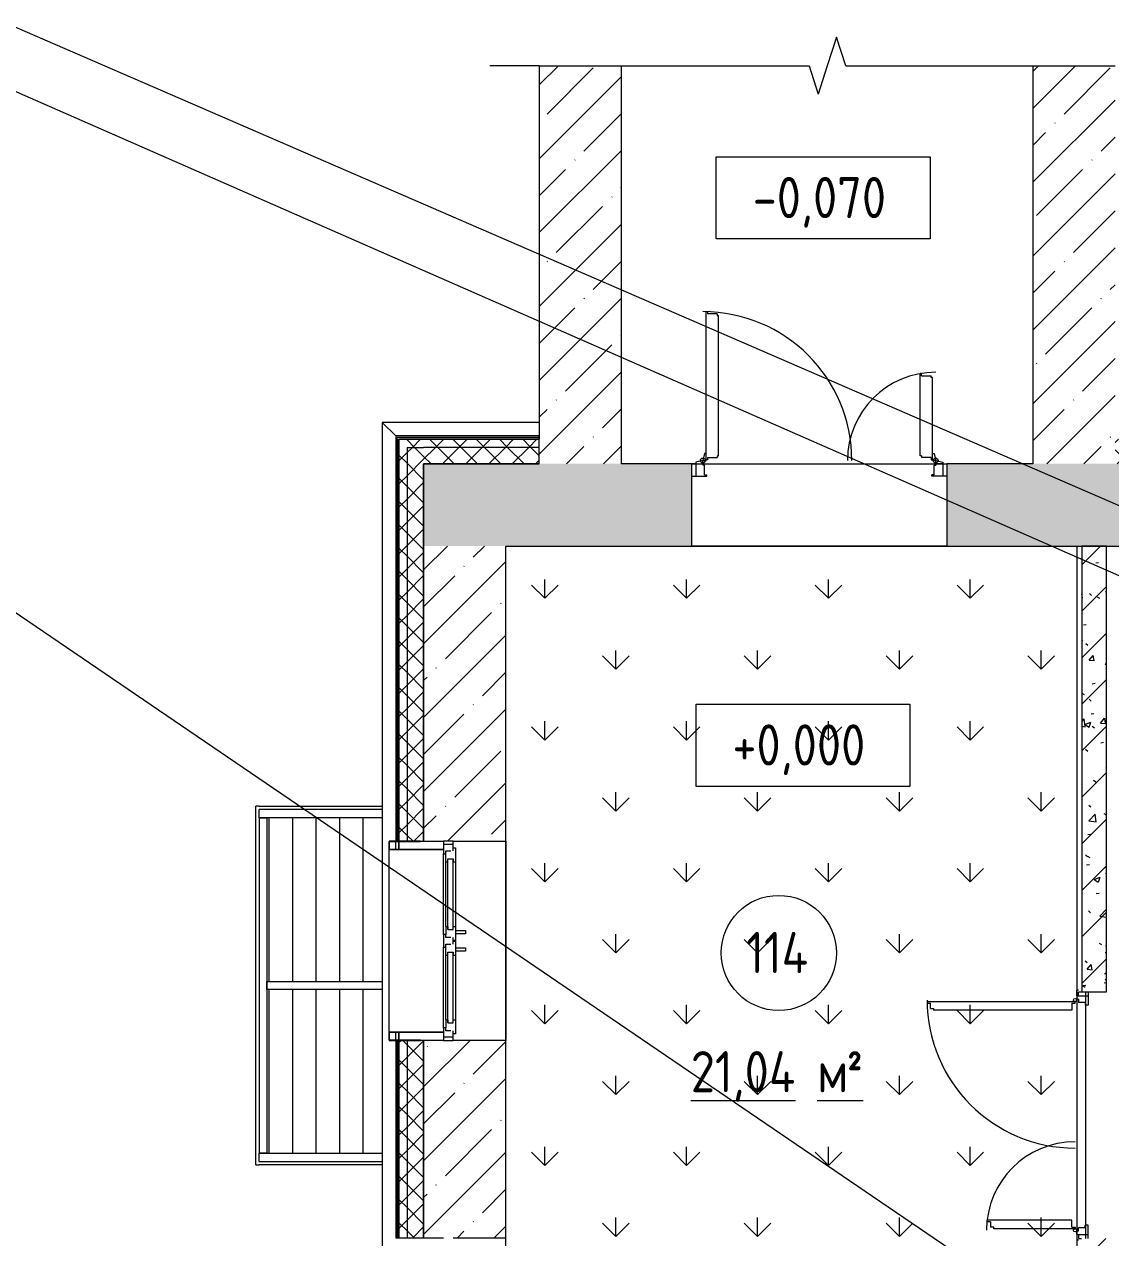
# Model space of a CAD drawing. Header units: millimetres. Extents: x -515342 to 330399, y -224905 to 507333.
# Drawn here: x -377486 to -370882, y -24399 to -17021 of the extents above; entities that cross this region are included whole.
import ezdxf

# ---------------------------------------------------------------- set-up
doc = ezdxf.new("R2010")
doc.units = ezdxf.units.MM
doc.linetypes.add('ASVP_Невидимые', pattern=[5, 3, -2])
doc.layers.get('0').update_dxf_attribs({"lineweight": 0})
for name, color, linetype, lineweight in [('_ Окна', 7, 'Continuous', 0), ('Аннотация', 7, 'Continuous', 0), ('Витраж', 7, 'Continuous', 0), ('Двери', 7, 'Continuous', 0), ('Марки помещений', 7, 'Continuous', 0), ('Ограждение', 7, 'Continuous', 0), ('Окна', 7, 'Continuous', 0), ('Отметки', 7, 'Continuous', 0), ('Панели витража', 7, 'Continuous', 0), ('Перекрытие', 7, 'Continuous', 0), ('Стены внутренние', 7, 'Continuous', 0), ('Стены наружные', 7, 'Continuous', 0), ('Стены несущие', 7, 'Continuous', 0), ('Стены отделка', 7, 'Continuous', 0), ('Стены перегородки', 7, 'Continuous', 0), ('Стены штриховка', 7, 'Continuous', 0), ('Узлы', 7, 'Continuous', 0), ('экспертиза ДУ', 1, 'Continuous', 0), ('экспертиза условные обозначения', 1, 'Continuous', 0)]:
    doc.layers.add(name, color=color, linetype=linetype, lineweight=lineweight)
doc.styles.add('GOST Common_1', font='', dxfattribs={"width": 0.9, "height": 250})
doc.styles.add('GOST Common_2', font='', dxfattribs={"width": 0.9, "height": 250})
doc.styles.get('GOST Common_1').set_extended_font_data('GOST Common')
doc.styles.get('GOST Common_2').set_extended_font_data('GOST Common')
pattern_1 = [(45, (0, 0), (-224.5064, 224.5064), []), (45, (224.5, 0), (-224.5064, 224.5064), [396.875, -79.375, 3.353, -76.022])]
pattern_2 = [(45, (0, 0), (-70.71068, 70.71068), []), (135, (0, 0), (-70.71068, -70.71068), [])]
pattern_3 = [(90, (50.17, 0), (-142.658, 9e-15), [])]

# ---------------------------------------------------------------- blocks, each defined once
blk = doc.blocks.new('Окно_ПВХ_2Створки_1Фрамуга-верх - АР_Окно_ОП_1820_h_х11700_2ст1фр-в-9696407-О_АР_П_1_0_000_План 1 этажа')
at = {"layer": '_ Окна'}
for p, q in [((-529, 130), (-605, 130)), ((-605, 130), (-605, 70)), ((-585, 70), (-585, 130)), ((-547, 84), (-547, 116)), ((-547, 116), (-529, 116)), ((-529, 116), (-529, 130)), ((-480, 116), (-529, 116)), ((-498, 102), (-498, 70)), ((-480, 102), (-498, 102)), ((-498, 102), (-69, 102)), ((-480, 116), (-480, 102)), ((-87, 116), (-87, 102)), ((-87, 116), (-38, 116)), ((-87, 102), (-69, 102)), ((-69, 102), (-69, 70)), ((38, 130), (-38, 130)), ((-38, 130), (-38, 116)), ((-38, 116), (-20, 116)), ((-20, 116), (-20, 84)), ((20, 84), (20, 116)), ((20, 116), (38, 116)), ((38, 116), (38, 130)), ((87, 116), (38, 116)), ((69, 102), (69, 70)), ((87, 102), (69, 102)), ((69, 102), (498, 102)), ((87, 116), (87, 102)), ((480, 116), (480, 102)), ((480, 116), (529, 116)), ((480, 102), (498, 102)), ((498, 102), (498, 70)), ((529, 130), (529, 116)), ((605, 130), (529, 130)), ((529, 116), (547, 116)), ((547, 116), (547, 84)), ((585, 70), (585, 130)), ((605, 70), (605, 130)), ((-605, 70), (-547, 70)), ((-565, 56), (-565, 70)), ((-480, 56), (-565, 56)), ((-498, 70), (-480, 70)), ((-498, 70), (-69, 70)), ((-480, 70), (-480, 56)), ((-87, 70), (-87, 56)), ((-69, 70), (-87, 70)), ((-2, 56), (-87, 56)), ((-20, 70), (20, 70)), ((-2, 70), (-2, 56)), ((2, 56), (2, 70)), ((87, 56), (2, 56)), ((69, 70), (87, 70)), ((69, 70), (498, 70)), ((87, 70), (87, 56)), ((480, 70), (480, 56)), ((498, 70), (480, 70)), ((565, 56), (480, 56)), ((547, 70), (605, 70)), ((565, 70), (565, 56))]:
    blk.add_line(p, q, dxfattribs=at)
at = {"layer": 'Окна'}
for p, q in [((-529, 130), (-38, 130)), ((-480, 116), (-87, 116)), ((38, 130), (529, 130)), ((87, 116), (480, 116)), ((-87, 56), (-480, 56)), ((-63.5, -4), (-63.5, 56)), ((-43.5, 56), (-43.5, -4)), ((43.5, -4), (43.5, 56)), ((63.5, 56), (63.5, -4)), ((480, 56), (87, 56)), ((-43.5, -4), (-63.5, -4)), ((63.5, -4), (43.5, -4))]:
    blk.add_line(p, q, dxfattribs=at)
blk = doc.blocks.new('Прямоугольный импост - АР_Откос_Металлический_50х330 Белый Левый-9898759-О_АР_П_1_0_000_План 1 этажа')
at = {"layer": 'Витраж'}
blk.add_line((-515, 2004.9), (-515, 3114.9), dxfattribs=at)
blk = doc.blocks.new('Прямоугольный импост - АР_Откос_Металлический_50х330 Белый Правый-9899492-О_АР_П_1_0_000_План 1 этажа')
at = {"layer": 'Витраж', "lineweight": 18}
for p, q in [((-50, -290), (-50, 40)), ((-50, 40), (0, 40)), ((-1, 39), (-49, 39)), ((-49, 39), (-49, -290)), ((-1, -150), (-1, 39)), ((0, 40), (0, -150)), ((0, -150), (-1, -150))]:
    blk.add_line(p, q, dxfattribs=at)
blk = doc.blocks.new('Прямоугольный импост - АР_Откос_Металлический_50х330 Белый Левый-9898760-О_АР_П_1_0_000_План 1 этажа')
at = {"layer": 'Витраж', "lineweight": 18}
for p, q in [((0, 40), (-50, 40)), ((-50, 40), (-50, -290)), ((-49, -290), (-49, 39)), ((-49, 39), (-1, 39)), ((-1, 39), (-1, -150)), ((0, -150), (0, 40)), ((-1, -150), (0, -150))]:
    blk.add_line(p, q, dxfattribs=at)
blk = doc.blocks.new('Дверь_Алюминиевая_Противопожарная__ТПТ75__2 полотна - АР_Дверь_ТПТ75_1500х2075_h__Средник_Пр EI60-10202447-О_АР_П_1_0_000_План 1 этажа')
at = {"layer": 'Двери', "lineweight": 18}
for p, q in [((-687.5, 275), (-687.5, 1175)), ((-687.5, 1175), (-679.5, 1175)), ((-679.5, 1175), (-679.5, 1162)), ((-620.5, 1162), (-679.5, 1162)), ((-620.5, 1162), (-620.5, 1152)), ((-620.5, 1152), (-612.5, 1152)), ((-612.5, 298), (-612.5, 1152)), ((620.5, 798), (612.5, 798)), ((612.5, 298), (612.5, 798)), ((620.5, 785), (620.5, 798)), ((620.5, 785), (679.5, 785)), ((679.5, 775), (679.5, 785)), ((687.5, 775), (679.5, 775)), ((687.5, 275), (687.5, 775)), ((-697.5, 313), (-707.5, 270)), ((-687.5, 313), (-697.5, 313)), ((-620.5, 298), (-620.5, 288)), ((-620.5, 298), (-612.5, 298)), ((620.5, 298), (612.5, 298)), ((620.5, 298), (620.5, 288)), ((687.5, 313), (697.5, 313)), ((697.5, 313), (707.5, 270)), ((-707.5, 270), (-750, 260)), ((-750, 260), (-750, 250)), ((-750, 250), (-707.5, 250)), ((-750, 250), (-750, 175)), ((-707.5, 250), (-707.5, 270)), ((-707.5, 270), (-687.5, 270)), ((-707.5, 250), (-707.5, 242)), ((-697.5, 242), (-707.5, 242)), ((-697.5, 183), (-697.5, 242)), ((-687.5, 270), (-687.5, 275)), ((-679.5, 275), (-687.5, 275)), ((-679.5, 288), (-679.5, 275)), ((-679.5, 288), (-620.5, 288)), ((679.5, 288), (620.5, 288)), ((679.5, 288), (679.5, 275)), ((679.5, 275), (687.5, 275)), ((687.5, 270), (687.5, 275)), ((707.5, 270), (687.5, 270)), ((697.5, 242), (707.5, 242)), ((697.5, 183), (697.5, 242)), ((707.5, 270), (750, 260)), ((707.5, 250), (707.5, 270)), ((750, 250), (707.5, 250)), ((707.5, 250), (707.5, 242)), ((750, 260), (750, 250)), ((750, 250), (750, 175)), ((-750, 175), (-684.5, 175)), ((-697.5, 183), (-684.5, 183)), ((-684.5, 175), (-684.5, 183)), ((697.5, 183), (684.5, 183)), ((684.5, 175), (684.5, 183)), ((750, 175), (684.5, 175))]:
    blk.add_line(p, q, dxfattribs=at)
at = {"layer": 'Двери', "linetype": 'ASVP_Невидимые', "lineweight": 18}
for p, q in [((-750, 250), (-775, 250)), ((750, 250), (775, 250)), ((-775, 175), (-750, 175)), ((775, 175), (750, 175))]:
    blk.add_line(p, q, dxfattribs=at)
at = {"layer": 'Двери', "lineweight": 18}
for centre in [(-707.5, 270), (707.5, 270.2)]:
    blk.add_circle(centre, 15, dxfattribs=at)
for centre, radius, start, end in [((-707.5, 270), 905, 0, 90), ((707.5, 270), 536.5, 90, 180)]:
    blk.add_arc(centre, radius, start, end, dxfattribs=at)
blk = doc.blocks.new('Ограждение - Ограждение-10017249-О_АР_П_1_0_000_План 1 этажа')
at = {"layer": 'Ограждение'}
for p, q in [((-475, 16075), (-557, 16157)), ((-557, 16157), (-557, 9000)), ((397.7, 16157), (-557, 16157))]:
    blk.add_line(p, q, dxfattribs=at)
blk = doc.blocks.new('Системная панель - АР_ПанельВитража_Монолитный поликарбонат 6мм-V193-О_АР_П_1_0_000_План 1 этажа')
at = {"layer": 'Панели витража'}
h = blk.add_hatch(dxfattribs=at)
h.set_pattern_fill('FP_70', color=256, style=0, pattern_type=2)
h.set_pattern_definition(pattern_3)
h.paths.add_polyline_path([(-1259, 12758.4), (-557, 12758.4), (-557, 13753.4), (-1259, 13753.4), (-1259, 12799.9)])
for p, q in [((-1259, 13753.4), (-1259, 12758.4)), ((-557, 13753.4), (-1259, 13753.4)), ((-1259, 12758.4), (-557, 12758.4))]:
    blk.add_line(p, q, dxfattribs=at)
blk = doc.blocks.new('Прямоугольный импост - АР_Импост_50х50 _труба_-10238076-О_АР_П_1_0_000_План 1 этажа')
at = {"layer": 'Витраж'}
for p, q in [((18736.4, 16859), (18736.4, 16905)), ((19756.4, 16905), (18736.4, 16905)), ((19756.4, 16857.4), (19731.4, 16857.4))]:
    blk.add_line(p, q, dxfattribs=at)
blk = doc.blocks.new('Прямоугольный импост - АР_Импост_50х50 _труба_-10238183-О_АР_П_1_0_000_План 1 этажа')
at = {"layer": 'Витраж'}
for p, q in [((20776.4, 16905), (20826.4, 16905)), ((20776.4, 16859), (20776.4, 16905)), ((20826.4, 16157), (20826.4, 16905))]:
    blk.add_line(p, q, dxfattribs=at)
blk = doc.blocks.new('Прямоугольный импост - АР_Импост_50х50 _труба_-10238184-О_АР_П_1_0_000_План 1 этажа')
at = {"layer": 'Витраж'}
for p, q in [((18686.4, 16905), (18736.4, 16905)), ((18686.4, 16905), (18686.4, 16157)), ((18736.4, 16905), (18736.4, 16859))]:
    blk.add_line(p, q, dxfattribs=at)
blk = doc.blocks.new('Системная панель - АР_ПанельВитража_Монолитный поликарбонат 6мм-V194-О_АР_П_1_0_000_План 1 этажа')
at = {"layer": 'Панели витража'}
h = blk.add_hatch(dxfattribs=at)
h.set_pattern_fill('FP_70', color=256, style=0, pattern_type=2)
h.set_pattern_definition(pattern_3)
h.paths.add_polyline_path([(-1259, 11713.4), (-557, 11713.4), (-557, 12708.4), (-1259, 12708.4)])
for p, q in [((-1259, 12708.4), (-1259, 11713.4)), ((-557, 12708.4), (-1259, 12708.4)), ((-1259, 11713.4), (-557, 11713.4))]:
    blk.add_line(p, q, dxfattribs=at)
blk = doc.blocks.new('Прямоугольный импост - АР_Импост_50х50 _труба_-10238080-О_АР_П_1_0_000_План 1 этажа')
at = {"layer": 'Витраж'}
for p, q in [((20776.4, 16905), (19756.4, 16905)), ((20776.4, 16905), (20776.4, 16859)), ((19781.4, 16857.4), (19756.4, 16857.4))]:
    blk.add_line(p, q, dxfattribs=at)
blk = doc.blocks.new('Прямоугольный импост - АР_Импост_50х50 _труба_-10238181-О_АР_П_1_0_000_План 1 этажа')
at = {"layer": 'Витраж'}
blk.add_line((19731.4, 16857.4), (19781.4, 16857.4), dxfattribs=at)
blk = doc.blocks.new('СД_Люблино_Фасады_rvt-1-О_АР_П_1_0_000_План 1 этажа')
at = {"layer": 'Стены внутренние'}
h = blk.add_hatch(dxfattribs=at)
h.set_pattern_fill('FP_1', color=256, style=0, pattern_type=2)
h.set_pattern_definition(pattern_1)
h.paths.add_polyline_path([(897.7, 15905), (897.7, 18324.8), (397.7, 18324.8), (397.7, 15905), (843.9, 15905)])
h = blk.add_hatch(dxfattribs=at)
h.set_pattern_fill('FP_1', color=256, style=0, pattern_type=2)
h.set_pattern_definition(pattern_1)
h.paths.add_polyline_path([(3397.7, 15905), (3897.7, 15905), (3897.7, 18324.8), (3397.7, 18324.8), (3397.7, 17153.3)])
h = blk.add_hatch(dxfattribs=at)
h.set_pattern_fill('FP_1', color=256, style=0, pattern_type=2)
h.set_pattern_definition(pattern_1)
h.paths.add_polyline_path([(95008.7, 15405), (95268.9, 15405), (95268.9, 15905), (93672.7, 15905), (93672.7, 15405), (94120.4, 15405)])
h.paths.add_polyline_path([(101935, 15405), (101935, 15905), (97278.9, 15905), (97278.9, 15405), (101435, 15405)])
h.paths.add_polyline_path([(91662.7, 15405), (91662.7, 15905), (90062.5, 15905), (90062.5, 15405), (91455.3, 15405)])
h.paths.add_polyline_path([(88052.5, 15405), (88052.5, 15905), (86472.6, 15905), (86472.6, 15405), (87902, 15405)])
h.paths.add_polyline_path([(83460.2, 15405), (84462.6, 15405), (84462.6, 15905), (82935.3, 15905), (82935.3, 15405)])
h.paths.add_polyline_path([(80925.3, 15405), (80925.3, 15905), (79340.3, 15905), (79340.3, 15405), (80795.2, 15405)])
h.paths.add_polyline_path([(72144.8, 15405), (73729.7, 15405), (73729.7, 15905), (72144.8, 15905), (72144.8, 15520.8)])
h.paths.add_polyline_path([(70134.8, 15405), (70134.8, 15905), (68493.6, 15905), (68493.6, 15405), (69731.3, 15405)])
h.paths.add_polyline_path([(76353.4, 15405), (77330.3, 15405), (77330.3, 15905), (75739.7, 15905), (75739.7, 15405)])
h.paths.add_polyline_path([(60500.1, 15405), (62868.6, 15405), (62868.6, 15905), (60500.1, 15905), (60500.1, 15725)])
h.paths.add_polyline_path([(64878.6, 15405), (66483.6, 15405), (66483.6, 15905), (64878.6, 15905), (64878.6, 15520.8)])
h.paths.add_polyline_path([(58090.1, 15405), (58090.1, 15905), (56894.2, 15905), (56894.2, 15405), (57698.2, 15405)])
h.paths.add_polyline_path([(51650.9, 15405), (54484.2, 15405), (54484.2, 15905), (51650.9, 15905)])
h.paths.add_polyline_path([(49990.9, 15405), (49990.9, 15905), (47243.8, 15905), (47243.8, 15405), (49703, 15405)])
h.paths.add_polyline_path([(40819.6, 15405), (41213.8, 15405), (41213.8, 15905), (38819.5, 15905), (38819.5, 15405), (39931.2, 15405)])
h.paths.add_polyline_path([(44833.8, 15405), (44833.8, 15905), (43623.8, 15905), (43623.8, 15405), (44430.3, 15405)])
h.paths.add_polyline_path([(36809.5, 15405), (36809.5, 15905), (35219.5, 15905), (35219.5, 15405), (36406, 15405)])
h.paths.add_polyline_path([(29609.5, 15405), (29609.5, 15905), (28023.1, 15905), (28023.1, 15405), (29271.1, 15405)])
h.paths.add_polyline_path([(31619.5, 15405), (33209.5, 15405), (33209.5, 15905), (31619.5, 15905), (31619.5, 15520.8)])
h.paths.add_polyline_path([(17210.3, 15405), (18800.9, 15405), (18800.9, 15905), (17210.3, 15905), (17210.3, 15725)])
h.paths.add_polyline_path([(20810.9, 15405), (22415.8, 15405), (22415.8, 15905), (20810.9, 15905), (20810.9, 15725)])
h.paths.add_polyline_path([(15200.3, 15405), (15200.3, 15905), (13615.3, 15905), (13615.3, 15405), (15057.5, 15405)])
h.paths.add_polyline_path([(24425.8, 15405), (26013.1, 15405), (26013.1, 15905), (24425.8, 15905), (24425.8, 15520.8)])
h.paths.add_polyline_path([(10024.1, 15405), (11605.3, 15405), (11605.3, 15905), (10024.1, 15905), (10024.1, 15725)])
h.paths.add_polyline_path([(6409.2, 15405), (8014.1, 15405), (8014.1, 15905), (6409.2, 15905), (6409.2, 15725)])
h.paths.add_polyline_path([(4399.2, 15405), (4399.2, 15905), (2875, 15905), (2875, 15405), (4397.3, 15405)])
h.paths.add_polyline_path([(1325, 15405), (1325, 15905), (-305, 15905), (-305, 15405), (843.9, 15405)])
h = blk.add_hatch(dxfattribs=at)
h.set_pattern_fill('FP_1', color=256, style=0, pattern_type=2)
h.set_pattern_definition(pattern_1)
h.paths.add_polyline_path([(-305, -305), (195, -305), (195, 1954.9), (-305, 1954.9), (-305, -260.5)])
h.paths.add_polyline_path([(-44.4, 3164.9), (195, 3164.9), (195, 4392.4), (-305, 4392.4), (-305, 3164.9), (-125, 3164.9)])
h.paths.add_polyline_path([(-305, 5602.4), (195, 5602.4), (195, 6994.7), (-305, 6994.7), (-305, 6099.6)])
h.paths.add_polyline_path([(-185, 8604.7), (195, 8604.7), (195, 9989.9), (-305, 9989.9), (-305, 8604.7)])
h.paths.add_polyline_path([(195, 11199.9), (195, 12399.9), (-305, 12399.9), (-305, 11199.9), (-44.4, 11199.9)])
h.paths.add_polyline_path([(-185, 13609.9), (195, 13609.9), (195, 15405), (-305, 15405), (-305, 13609.9)])
at = {"layer": 'Стены наружные'}
h = blk.add_hatch(dxfattribs=at)
h.set_pattern_fill('FP_10', color=256, style=0, pattern_type=2)
h.set_pattern_definition(pattern_2)
h.paths.add_polyline_path([(-405, -455), (-405, 1954.9), (-455, 1954.9), (-455, -455)])
h.paths.add_polyline_path([(-405, 3164.9), (-405, 4392.4), (-455, 4392.4), (-455, 3164.9)])
h.paths.add_polyline_path([(-405, 5602.4), (-405, 6994.7), (-455, 6994.7), (-455, 5602.4)])
h.paths.add_polyline_path([(-405, 8604.7), (-405, 9989.9), (-455, 9989.9), (-455, 8604.7)])
h.paths.add_polyline_path([(-455, 11199.9), (-405, 11199.9), (-405, 12399.9), (-455, 12399.9), (-455, 11711.5)])
h.paths.add_polyline_path([(-405, 13609.9), (-405, 16055), (-455, 16055), (-455, 13609.9)])
h = blk.add_hatch(dxfattribs=at)
h.set_pattern_fill('FP_10', color=256, style=0, pattern_type=2)
h.set_pattern_definition(pattern_2)
h.paths.add_polyline_path([(102085, 16005), (102085, 16055), (97278.9, 16055), (97278.9, 16005), (102035, 16005)])
h.paths.add_polyline_path([(95268.9, 16005), (95268.9, 16055), (93672.7, 16055), (93672.7, 16005), (95008.7, 16005)])
h.paths.add_polyline_path([(83460.2, 16005), (84462.6, 16005), (84462.6, 16055), (82935.3, 16055), (82935.3, 16005)])
h.paths.add_polyline_path([(86472.6, 16005), (88052.5, 16005), (88052.5, 16055), (86472.6, 16055)])
h.paths.add_polyline_path([(80925.3, 16005), (80925.3, 16055), (79340.3, 16055), (79340.3, 16005), (80795.2, 16005)])
h.paths.add_polyline_path([(90062.5, 16005), (91662.7, 16005), (91662.7, 16055), (90062.5, 16055)])
h.paths.add_polyline_path([(77330.3, 16005), (77330.3, 16055), (75739.7, 16055), (75739.7, 16005), (77241.8, 16005)])
h.paths.add_polyline_path([(51650.9, 16005), (54484.2, 16005), (54484.2, 16055), (51650.9, 16055)])
h.paths.add_polyline_path([(70134.8, 16005), (70134.8, 16055), (68493.6, 16055), (68493.6, 16005), (69246.7, 16005)])
h.paths.add_polyline_path([(61251.5, 16005), (62868.6, 16005), (62868.6, 16055), (60500.1, 16055), (60500.1, 16005)])
h.paths.add_polyline_path([(72144.8, 16005), (73729.7, 16005), (73729.7, 16055), (72144.8, 16055)])
h.paths.add_polyline_path([(57698.2, 16005), (58090.1, 16005), (58090.1, 16055), (56894.2, 16055), (56894.2, 16005)])
h.paths.add_polyline_path([(66483.6, 16005), (66483.6, 16055), (64878.6, 16055), (64878.6, 16005), (65693.3, 16005)])
h.paths.add_polyline_path([(49990.9, 16005), (49990.9, 16055), (47243.8, 16055), (47243.8, 16005), (49703, 16005)])
h.paths.add_polyline_path([(36377.8, 16005), (36809.5, 16005), (36809.5, 16055), (35219.5, 16055), (35219.5, 16005), (35489.5, 16005)])
h.paths.add_polyline_path([(39042.9, 16005), (41213.8, 16005), (41213.8, 16055), (38819.5, 16055), (38819.5, 16005)])
h.paths.add_polyline_path([(44373, 16005), (44833.8, 16005), (44833.8, 16055), (43623.8, 16055), (43623.8, 16005)])
h.paths.add_polyline_path([(29271.1, 16005), (29609.5, 16005), (29609.5, 16055), (28023.1, 16055), (28023.1, 16005), (28382.7, 16005)])
h.paths.add_polyline_path([(24425.8, 16005), (26013.1, 16005), (26013.1, 16055), (24425.8, 16055)])
h.paths.add_polyline_path([(33209.5, 16005), (33209.5, 16055), (31619.5, 16055), (31619.5, 16005), (32824.4, 16005)])
h.paths.add_polyline_path([(11605.3, 16005), (11605.3, 16055), (10024.1, 16055), (10024.1, 16005), (11504.1, 16005)])
h.paths.add_polyline_path([(20810.9, 16005), (22415.8, 16005), (22415.8, 16055), (20810.9, 16055)])
h.paths.add_polyline_path([(18610.9, 16005), (18800.9, 16005), (18800.9, 16055), (17210.3, 16055), (17210.3, 16005), (17722.5, 16005)])
h.paths.add_polyline_path([(15200.3, 16005), (15200.3, 16055), (13615.3, 16055), (13615.3, 16005), (15057.5, 16005)])
h.paths.add_polyline_path([(8014.1, 16005), (8014.1, 16055), (6409.2, 16055), (6409.2, 16005), (7950.7, 16005)])
h.paths.add_polyline_path([(397.7, 16005), (397.7, 16055), (-405, 16055), (-405, 16005), (-44.4, 16005)])
h.paths.add_polyline_path([(4399.2, 16005), (4399.2, 16055), (3897.7, 16055), (3897.7, 16005), (4397.3, 16005)])
h = blk.add_hatch(dxfattribs=at)
h.set_pattern_fill('FP_10', color=256, style=0, pattern_type=2)
h.set_pattern_definition(pattern_2)
h.paths.add_polyline_path([(-405, -405), (-305, -405), (-305, 1954.9), (-405, 1954.9), (-405, -260.5)])
h.paths.add_polyline_path([(-305, 3164.9), (-305, 4392.4), (-405, 4392.4), (-405, 3164.9)])
h.paths.add_polyline_path([(-305, 5602.4), (-305, 6994.7), (-405, 6994.7), (-405, 5602.4)])
h.paths.add_polyline_path([(-405, 8604.7), (-305, 8604.7), (-305, 9989.9), (-405, 9989.9), (-405, 8990.6)])
h.paths.add_polyline_path([(-305, 11199.9), (-305, 12399.9), (-405, 12399.9), (-405, 11199.9)])
h.paths.add_polyline_path([(-305, 13609.9), (-305, 16005), (-405, 16005), (-405, 13609.9)])
h = blk.add_hatch(dxfattribs=at)
h.set_pattern_fill('FP_10', color=256, style=0, pattern_type=2)
h.set_pattern_definition(pattern_2)
h.paths.add_polyline_path([(93672.7, 15905), (95268.9, 15905), (95268.9, 16005), (93672.7, 16005)])
h.paths.add_polyline_path([(102035, 15905), (102035, 16005), (97278.9, 16005), (97278.9, 15905), (101935, 15905)])
h.paths.add_polyline_path([(84348.6, 15905), (84462.6, 15905), (84462.6, 16005), (82935.3, 16005), (82935.3, 15905), (83460.2, 15905)])
h.paths.add_polyline_path([(87013.6, 15905), (88052.5, 15905), (88052.5, 16005), (86472.6, 16005), (86472.6, 15905)])
h.paths.add_polyline_path([(90062.5, 15905), (91662.7, 15905), (91662.7, 16005), (90062.5, 16005)])
h.paths.add_polyline_path([(73688.4, 15905), (73729.7, 15905), (73729.7, 16005), (72144.8, 16005), (72144.8, 15905), (72800.1, 15905)])
h.paths.add_polyline_path([(75739.7, 15905), (77330.3, 15905), (77330.3, 16005), (75739.7, 16005)])
h.paths.add_polyline_path([(79340.3, 15905), (80925.3, 15905), (80925.3, 16005), (79340.3, 16005)])
h.paths.add_polyline_path([(69246.7, 15905), (70134.8, 15905), (70134.8, 16005), (68493.6, 16005), (68493.6, 15905)])
h.paths.add_polyline_path([(62868.6, 15905), (62868.6, 16005), (60500.1, 16005), (60500.1, 15905), (62139.9, 15905)])
h.paths.add_polyline_path([(65693.3, 15905), (66483.6, 15905), (66483.6, 16005), (64878.6, 16005), (64878.6, 15905)])
h.paths.add_polyline_path([(52368.1, 15905), (54484.2, 15905), (54484.2, 16005), (51650.9, 16005), (51650.9, 15905)])
h.paths.add_polyline_path([(58090.1, 15905), (58090.1, 16005), (56894.2, 16005), (56894.2, 15905), (57698.2, 15905)])
h.paths.add_polyline_path([(47926.3, 15905), (49990.9, 15905), (49990.9, 16005), (47243.8, 16005), (47243.8, 15905)])
h.paths.add_polyline_path([(43623.8, 15905), (44833.8, 15905), (44833.8, 16005), (43623.8, 16005)])
h.paths.add_polyline_path([(41213.8, 15905), (41213.8, 16005), (38819.5, 16005), (38819.5, 15905), (40819.6, 15905)])
h.paths.add_polyline_path([(31936.1, 15905), (33209.5, 15905), (33209.5, 16005), (31619.5, 16005), (31619.5, 15905)])
h.paths.add_polyline_path([(36809.5, 15905), (36809.5, 16005), (35219.5, 16005), (35219.5, 15905), (36377.8, 15905)])
h.paths.add_polyline_path([(29609.5, 15905), (29609.5, 16005), (28023.1, 16005), (28023.1, 15905), (29271.1, 15905)])
h.paths.add_polyline_path([(26013.1, 15905), (26013.1, 16005), (24425.8, 16005), (24425.8, 15905), (25717.7, 15905)])
h.paths.add_polyline_path([(20810.9, 15905), (22415.8, 15905), (22415.8, 16005), (20810.9, 16005)])
h.paths.add_polyline_path([(18800.9, 15905), (18800.9, 16005), (17210.3, 16005), (17210.3, 15905), (18610.9, 15905)])
h.paths.add_polyline_path([(15057.5, 15905), (15200.3, 15905), (15200.3, 16005), (13615.3, 16005), (13615.3, 15905)])
h.paths.add_polyline_path([(11504.1, 15905), (11605.3, 15905), (11605.3, 16005), (10024.1, 16005), (10024.1, 15905)])
h.paths.add_polyline_path([(8014.1, 15905), (8014.1, 16005), (6409.2, 16005), (6409.2, 15905), (7950.7, 15905)])
h.paths.add_polyline_path([(-44.4, 15905), (397.7, 15905), (397.7, 16005), (-305, 16005), (-305, 15905)])
h.paths.add_polyline_path([(4399.2, 15905), (4399.2, 16005), (3897.7, 16005), (3897.7, 15905), (4397.3, 15905)])
at = {"layer": 'Перекрытие'}
blk.add_line((1325, 15905), (2875, 15905), dxfattribs=at)
at = {"layer": 'Стены внутренние'}
for p, q in [((-1325, 11643.4), (-1325, 13823.4)), ((-1305, 13823.4), (-1325, 13823.4)), ((-1305, 13823.4), (-557, 13823.4)), ((-475, 13560.8), (-475, 13609.1)), ((-455, 13608.9), (-455, 13560.8)), ((195, 13609.9), (195, 12399.9)), ((-475, 12400.7), (-475, 12449.1)), ((-455, 12449.1), (-455, 12400.9)), ((-1325, 11643.4), (-1305, 11643.4)), ((-557, 11643.4), (-1305, 11643.4))]:
    blk.add_line(p, q, dxfattribs=at)
at = {"layer": 'Стены наружные'}
for p, q in [((-455, 13560.8), (-455, 13608.9)), ((-455, 12400.9), (-455, 12449.1))]:
    blk.add_line(p, q, dxfattribs=at)
at = {"layer": 'Стены несущие'}
for p, q in [((397.7, 18324.8), (397.7, 16075)), ((897.7, 15905), (897.7, 18324.8)), ((3397.7, 18324.8), (3397.7, 15905)), ((397.7, 16065), (397.7, 16075)), ((397.7, 16075), (397.7, 16065)), ((397.7, 16055), (397.7, 16065)), ((397.7, 16065), (397.7, 16055)), ((397.7, 16005), (397.7, 16055)), ((397.7, 15905), (397.7, 16005)), ((-305, 15905), (-305, 15405)), ((397.7, 15905), (-305, 15905)), ((-305, 15905), (397.7, 15905)), ((1325, 15905), (897.7, 15905)), ((1325, 15405), (1325, 15905)), ((3397.7, 15905), (2875, 15905)), ((2875, 15905), (2875, 15405)), ((-305, 15405), (-305, 13609.9)), ((-305, 13609.9), (-305, 15405)), ((195, 15405), (1325, 15405)), ((195, 13609.9), (195, 15405)), ((2875, 15405), (4399.2, 15405)), ((-305, 13609.9), (-185, 13609.9)), ((-125, 13609.9), (195, 13609.9)), ((-185, 12399.9), (-305, 12399.9)), ((-305, 12399.9), (-305, 11199.9)), ((-305, 11199.9), (-305, 12399.9)), ((195, 12399.9), (-125, 12399.9)), ((195, 11199.9), (195, 12399.9)), ((-305, 11199.9), (-185, 11199.9)), ((-125, 11199.9), (195, 11199.9))]:
    blk.add_line(p, q, dxfattribs=at)
at = {"layer": 'Стены отделка', "lineweight": 9}
for p, q in [((397.7, 16075), (-475, 16075)), ((-475, 16075), (-475, 16065)), ((-475, 16065), (-475, 16055)), ((-475, 16055), (-475, 13609.9)), ((-405, 16055), (-455, 16055)), ((-455, 16055), (-455, 13609.9)), ((-455, 13609.9), (-455, 16055)), ((-455, 16055), (-305, 16055)), ((-305, 16055), (-405, 16055)), ((-305, 15405), (-305, 15905)), ((-475, 13609.9), (-465, 13609.9)), ((-465, 13609.9), (-455, 13609.9)), ((-455, 13609.9), (-405, 13609.9)), ((-405, 13609.9), (-305, 13609.9)), ((-465, 12399.9), (-475, 12399.9)), ((-475, 12399.9), (-475, 11199.9)), ((-455, 12399.9), (-465, 12399.9)), ((-405, 12399.9), (-455, 12399.9)), ((-455, 12399.9), (-455, 11199.9)), ((-455, 11199.9), (-455, 12399.9)), ((-305, 12399.9), (-405, 12399.9)), ((-475, 11199.9), (-465, 11199.9)), ((-465, 11199.9), (-455, 11199.9)), ((-455, 11199.9), (-405, 11199.9)), ((-405, 11199.9), (-305, 11199.9))]:
    blk.add_line(p, q, dxfattribs=at)
at = {"layer": 'Стены штриховка'}
for p, q in [((-465, 16055), (-465, 16065)), ((397.7, 16065), (-465, 16065)), ((-465, 16055), (-465, 13609.9)), ((-305, 16055), (-405, 16055)), ((397.7, 16055), (-305, 16055)), ((-305, 16055), (397.7, 16055)), ((-405, 16005), (-405, 13609.9)), ((-405, 16005), (-305, 16005)), ((397.7, 16005), (-305, 16005)), ((-465, 12399.9), (-465, 11199.9)), ((-405, 12399.9), (-405, 11199.9))]:
    blk.add_line(p, q, dxfattribs=at)
at = {"layer": 'Витраж', "lineweight": 9}
for name, p, rotation in [('Прямоугольный импост - АР_Импост_50х50 _труба_-10238183-О_АР_П_1_0_000_План 1 этажа', (15600, -7023), 90.00000000000045), ('Прямоугольный импост - АР_Импост_50х50 _труба_-10238080-О_АР_П_1_0_000_План 1 этажа', (15600, -7023), 90.0000000000004), ('Прямоугольный импост - АР_Откос_Металлический_50х330 Белый Левый-9898760-О_АР_П_1_0_000_План 1 этажа', (-475, 13609.9), 89.99999999999991), ('Прямоугольный импост - АР_Импост_50х50 _труба_-10238076-О_АР_П_1_0_000_План 1 этажа', (15600, -7023), 90.0000000000004), ('Прямоугольный импост - АР_Импост_50х50 _труба_-10238181-О_АР_П_1_0_000_План 1 этажа', (15600, -7023), 90.00000000000045), ('Прямоугольный импост - АР_Импост_50х50 _труба_-10238184-О_АР_П_1_0_000_План 1 этажа', (15600, -7023), 90.00000000000045)]:
    blk.add_blockref(name, p, dxfattribs=dict(at, rotation=rotation))
blk.add_blockref('Прямоугольный импост - АР_Откос_Металлический_50х330 Белый Левый-9898759-О_АР_П_1_0_000_План 1 этажа', (0, 10445), dxfattribs=at)
at = {"layer": 'Витраж', "lineweight": 9, "extrusion": (0, 0, -1), "rotation": 270.0000000000001}
blk.add_blockref('Прямоугольный импост - АР_Откос_Металлический_50х330 Белый Правый-9899492-О_АР_П_1_0_000_План 1 этажа', (475, 12399.9), dxfattribs=at)
at = {"layer": 'Двери', "lineweight": 9}
blk.add_blockref('Дверь_Алюминиевая_Противопожарная__ТПТ75__2 полотна - АР_Дверь_ТПТ75_1500х2075_h__Средник_Пр EI60-10202447-О_АР_П_1_0_000_План 1 этажа', (2100, 15655), dxfattribs=at)
at = {"layer": 'Ограждение', "lineweight": 9}
blk.add_blockref('Ограждение - Ограждение-10017249-О_АР_П_1_0_000_План 1 этажа', (0, 0), dxfattribs=at)
at = {"layer": 'Окна', "lineweight": 9, "rotation": 89.99999999999977}
blk.add_blockref('Окно_ПВХ_2Створки_1Фрамуга-верх - АР_Окно_ОП_1820_h_х11700_2ст1фр-в-9696407-О_АР_П_1_0_000_План 1 этажа', (-55, 13004.9), dxfattribs=at)
at = {"layer": 'Панели витража', "lineweight": 9}
for name in ['Системная панель - АР_ПанельВитража_Монолитный поликарбонат 6мм-V193-О_АР_П_1_0_000_План 1 этажа', 'Системная панель - АР_ПанельВитража_Монолитный поликарбонат 6мм-V194-О_АР_П_1_0_000_План 1 этажа']:
    blk.add_blockref(name, (0, 0), dxfattribs=at)
blk = doc.blocks.new('Дверь_Стальная Противопожарная_2 полотна - АР_Дверь_EI15_1450х2080h_коробка__Г_Л-10351196-О_АР_П_1_0_000_План 1 этажа')
at = {"layer": 'Двери', "lineweight": 18}
for p, q in [((649, 975), (639, 975)), ((639, 135), (639, 975)), ((649, 995), (649, 975)), ((649, 995), (680, 995)), ((690, 1015), (680, 1015)), ((680, 1015), (680, 995)), ((690, 115), (690, 1015)), ((-690, 115), (-690, 610)), ((-690, 610), (-680, 610)), ((-680, 610), (-680, 630)), ((-649, 630), (-680, 630)), ((-649, 650), (-639, 650)), ((-649, 630), (-649, 650)), ((-639, 135), (-639, 650)), ((-760, 95), (-760, 105)), ((-725, 105), (-760, 105)), ((-725, 105), (-705, 105)), ((-725, 105), (-725, 35)), ((-705, 95), (-705, 105)), ((-705, 95), (-685, 95)), ((-680, 115), (-690, 115)), ((-685, 54), (-685, 95)), ((-680, 135), (-680, 115)), ((-680, 135), (-639, 135)), ((680, 135), (639, 135)), ((680, 135), (680, 115)), ((680, 115), (690, 115)), ((705, 95), (685, 95)), ((685, 54), (685, 95)), ((725, 105), (705, 105)), ((705, 95), (705, 105)), ((725, 105), (725, 35)), ((725, 105), (760, 105)), ((760, 95), (760, 105)), ((-725, 35), (-669, 35)), ((-685, 54), (-669, 54)), ((-669, 35), (-669, 54)), ((685, 54), (669, 54)), ((669, 35), (669, 54)), ((725, 35), (669, 35))]:
    blk.add_line(p, q, dxfattribs=at)
at = {"layer": 'Двери', "linetype": 'ASVP_Невидимые', "lineweight": 18}
for p, q in [((-750, 95), (-750, 75)), ((-725, 95), (-750, 95)), ((725, 95), (750, 95)), ((750, 95), (750, 75)), ((-750, 35), (-725, 35)), ((750, 35), (725, 35))]:
    blk.add_line(p, q, dxfattribs=at)
at = {"layer": 'Двери', "lineweight": 18}
for centre in [(-700, 115), (700, 115)]:
    blk.add_circle(centre, 10, dxfattribs=at)
for centre, radius, start, end in [((700, 115), 900, 90, 180), ((-700, 115), 538.5, 0, 90)]:
    blk.add_arc(centre, radius, start, end, dxfattribs=at)
blk = doc.blocks.new('Обрыв_Линия - По умолчанию-10611610-О_АР_П_1_0_000_План 1 этажа')
at = {"layer": 'Узлы'}
for p, q in [((0, 0), (1640, 0)), ((1862.6, 0), (3500, 0))]:
    blk.add_line(p, q, dxfattribs=at)
blk = doc.blocks.new('ASVP_Марка_Помещение_ДваЗначения - Номер Площадь-685795-О_АР_П_1_0_000_План 1 этажа')
at = {"layer": 'Марки помещений'}
blk.add_circle((0, 0), 3.5, dxfattribs=at)
blk = doc.blocks.new('Высотные отметки - Рамка-5093-О_АР_П_1_0_000_План 1 этажа')
at = {"layer": 'Аннотация'}
for p, q in [((-6.5, 0), (-6.5, 5)), ((-6.5, 5), (6.5, 5)), ((6.5, 5), (6.5, 0)), ((6.5, 0), (-6.5, 0))]:
    blk.add_line(p, q, dxfattribs=at)

msp = doc.modelspace()

# ---------------------------------------------------------------- hatches: boundary and pattern name
at = {"layer": 'Стены внутренние'}
h = msp.add_hatch(dxfattribs=at)
h.set_pattern_fill('FP_3', color=256, style=0, pattern_type=2)
h.set_pattern_definition([(45, (-374753.14, -35598.53), (-141.4214, 141.4214), [])])
h.paths.add_polyline_path([(-370908.1427, -26203.5295), (-370908.1427, -24403.5295), (-371058.1427, -24403.5295), (-371058.1427, -26203.5295)])
h.paths.add_polyline_path([(-371058.1427, -22903.5295), (-370908.1427, -22903.5295), (-370908.1427, -20193.5295), (-371058.1427, -20193.5295), (-371058.1427, -20621.9436)])
h = msp.add_hatch(dxfattribs=at)
h.set_pattern_fill('FP_4', color=256, style=0, pattern_type=2)
h.set_pattern_definition([(50, (-374753.14, -35598.53), (364.368, -31.8783), [38.1, -419.1]), (355, (-374753.14, -35598.53), (-70.486, 382.113), [30.48, -335.28]), (100.451, (-374722.78, -35601.2), (293.885, 350.233), [32.38, -356.18]), (46.184, (-374753.14, -35496.93), (542.158, -84.086), [57.15, -628.65]), (96.636, (-374707.96, -35503.94), (474.805, 494.855), [48.57, -534.27]), (351.184, (-374753.14, -35496.93), (474.81, 494.85), [45.72, -502.92]), (21, (-374702.34, -35522.33), (303.2285, -204.5305), [38.1, -419.1]), (326, (-374702.34, -35522.33), (123.604, 368.376), [30.48, -335.28]), (71.451, (-374677.07, -35539.37), (426.834, 163.843), [32.38, -356.18]), (37.5, (-374753.14, -35598.53), (6.1766, 169.1102), [16.764, -314.452, 16.764, -323.596, -336.55]), (37.5, (-374753.14, -35598.53), (6.1766, 169.1102), [-671.576, 16.764, -319.786]), (7.5, (-374753.14, -35598.53), (133.6389, 200.3615), [16.764, -177.292, 16.764, -306.832, -128.27]), (7.5, (-374753.14, -35598.53), (133.6389, 200.3615), [-517.652, 16.764, -111.506]), (327.5, (-374866.43, -35598.53), (271.1818, -11.4584), [16.764, -110.236, 16.764, -379.476, -525.78]), (327.5, (-374866.43, -35598.53), (271.1818, -11.4584), [-523.24, 16.764, -509.016]), (317.5, (-374917.23, -35598.53), (296.2585, 50.853), [16.764, -148.336, 16.764, -246.38, -373.38]), (317.5, (-374917.23, -35598.53), (296.2585, 50.853), [-428.244, 16.764, -356.616])])
h.paths.add_polyline_path([(-370908.1427, -26203.5295), (-370908.1427, -24403.5295), (-371058.1427, -24403.5295), (-371058.1427, -26203.5295)])
h.paths.add_polyline_path([(-371058.1427, -22903.5295), (-370908.1427, -22903.5295), (-370908.1427, -20193.5295), (-371058.1427, -20193.5295), (-371058.1427, -20621.9436)])
at = {"layer": 'экспертиза условные обозначения'}
h = msp.add_hatch(dxfattribs=at)
h.set_pattern_fill('GRASS', color=6, scale=24)
h.set_pattern_definition([(90, (-374753.14, -35598.53), (-431.052, 431.052), [114.3, -747.805]), (45, (-374753.14, -35598.5), (-431.052, 431.052), [114.3, -495.3]), (135, (-374753.14, -35598.5), (-431.052, -431.052), [114.3, -495.3])])
h.paths.add_polyline_path([(-374558.1427, -20193.5295), (-371087.509, -20193.5295), (-371087.509, -26228.5295), (-374558.1427, -26228.5295)])

# ---------------------------------------------------------------- linework, layer by layer
at = {"layer": 'Аннотация'}
for p, q in [((-372549.1365, -17100.4428), (-372605.4452, -17273.7431)), ((-372549.1365, -17100.4428), (-372605.4452, -17273.7431)), ((-372492.8279, -17273.7431), (-372549.1365, -17100.4428)), ((-372492.8279, -17273.7431), (-372549.1365, -17100.4428)), ((-374355.4452, -17273.7431), (-374655.4452, -17273.7431)), ((-372715.4452, -17273.7431), (-372660.4452, -17446.9481)), ((-372715.4452, -17273.7431), (-372660.4452, -17446.9481)), ((-372605.4452, -17273.7431), (-372660.4452, -17446.9481))]:
    msp.add_line(p, q, dxfattribs=at)
at = {"layer": 'Перекрытие'}
for p, q in [((-371878.1427, -20193.5295), (-373428.1427, -20193.5295)), ((-371032.6427, -24403.5295), (-371032.6427, -22903.5295))]:
    msp.add_line(p, q, dxfattribs=at)
at = {"layer": 'Стены перегородки'}
for p, q in [((-370908.1427, -20193.5295), (-371058.1427, -20193.5295)), ((-371058.1427, -20193.5295), (-371058.1427, -22903.5295)), ((-370908.1427, -22903.5295), (-370908.1427, -20193.5295)), ((-371058.1427, -22903.5295), (-370908.1427, -22903.5295))]:
    msp.add_line(p, q, dxfattribs=at)
at = {"layer": 'экспертиза ДУ'}
msp.add_lwpolyline([(-360507.5441, -32198.0149), (-451777.9117, 29956.5807), (-323857.1634, -23364.6427)], dxfattribs=at)
at = {"layer": 'экспертиза ДУ', "elevation": 0}
for points in [[(-447577.1251, 13316.8878), (-361111.7188, -24641.2666)], [(-360237.8931, -24539.1989), (-447577.1251, 13316.8878)]]:
    msp.add_lwpolyline(points, dxfattribs=at)
at = {"layer": 'экспертиза условные обозначения', "color": 6}
msp.add_lwpolyline([(-374558.1427, -20193.5295), (-371087.509, -20193.5295), (-371087.509, -26228.5295), (-374558.1427, -26228.5295), (-374558.1427, -20193.5295)], dxfattribs=at)

# ---------------------------------------------------------------- block references
msp.add_blockref('СД_Люблино_Фасады_rvt-1-О_АР_П_1_0_000_План 1 этажа', (-374753.1427, -35598.5295))
at = {"layer": 'Двери', "rotation": 89.99999999999982}
msp.add_blockref('Дверь_Стальная Противопожарная_2 полотна - АР_Дверь_EI15_1450х2080h_коробка__Г_Л-10351196-О_АР_П_1_0_000_План 1 этажа', (-370983.1427, -23653.5295), dxfattribs=at)
at = {"layer": 'Марки помещений', "xscale": 99.99999999999993, "yscale": 99.99999999999993, "zscale": 99.99999999999993}
msp.add_blockref('ASVP_Марка_Помещение_ДваЗначения - Номер Площадь-685795-О_АР_П_1_0_000_План 1 этажа', (-372899.5826, -22667.2478), dxfattribs=at)
at = {"layer": 'Отметки', "xscale": 99.99999999999993, "yscale": 99.99999999999993, "zscale": 99.99999999999993}
for p in [(-372629.2218, -18326.5402), (-372752.4769, -21654.4267)]:
    msp.add_blockref('Высотные отметки - Рамка-5093-О_АР_П_1_0_000_План 1 этажа', p, dxfattribs=at)
at = {"layer": 'Узлы'}
msp.add_blockref('Обрыв_Линия - По умолчанию-10611610-О_АР_П_1_0_000_План 1 этажа', (-374355.4452, -17273.7431), dxfattribs=at)

# ---------------------------------------------------------------- texts
at = {"layer": 'Марки помещений', "char_height": 250, "attachment_point": 1}
for s, insert, width, style in [('114', (-373097.1399, -22539.5227), 490.63275, 'GOST Common_1'), ('\\L21,04 ', (-373434.1761, -23264.0532), 930.759187, 'GOST Common_1'), ('\\L\\fGOST Common|b0|i0|c238|p34|;\\W.9;\\L²', (-372487.6292, -23264.0532), 165.949312, 'GOST Common_2'), ('\\L\\fGOST Common|b0|i0|c204|p34|;\\W.9;\\Lм', (-372666.223, -23264.0532), 216.455625, 'GOST Common_1')]:
    msp.add_mtext(s, dxfattribs=dict(at, insert=insert, width=width, style=style))
at = {"layer": 'Отметки', "char_height": 250, "width": 1028.822569, "attachment_point": 1, "line_spacing_factor": 1.022761, "style": 'GOST Common_1'}
for s, insert in [('-0,070', (-373057.8979, -17949.8331)), ('+0,000', (-373181.153, -21277.7197))]:
    msp.add_mtext(s, dxfattribs=dict(at, insert=insert))

doc.saveas('drawing.dxf')
